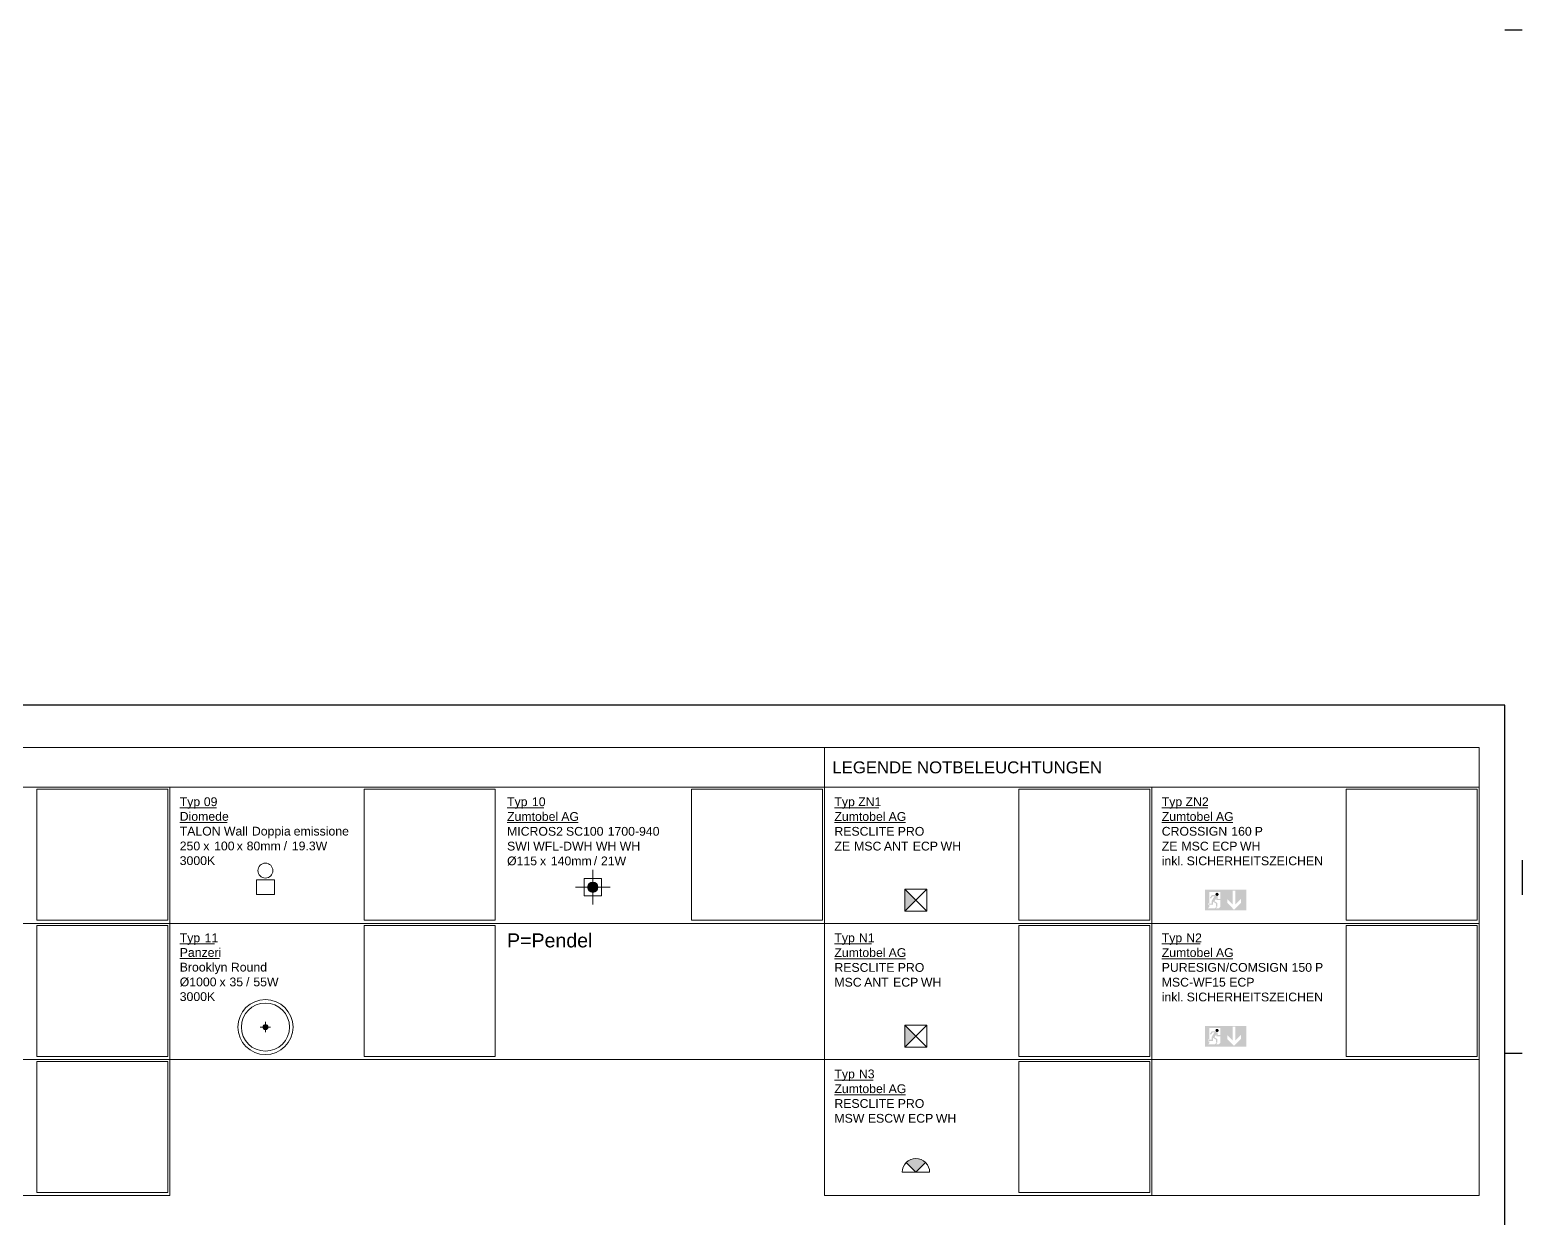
# Model space of a CAD drawing. Extents: x -1132 to 613, y -179 to 712.
# Drawn here: x 179.5 to 612.6, y 366.6 to 711.5 of the extents above; entities that cross this region are included whole.
import ezdxf

# ---------------------------------------------------------------- set-up
doc = ezdxf.new("R2010")
doc.units = 0
doc.layers.get('0').update_dxf_attribs({"lineweight": 13})
for name, color, linetype, lineweight, true_color in [('EL01_WAN_I0_Eclairage_de_securité', 7, 'Continuous', 13, 0x009900), ('EL01_WAN_Leuchten', 7, 'Continuous', 13, 0x0080ff), ('EL01_WAN_Notbeleuchtungen', 7, 'Continuous', 13, 0x009900)]:
    doc.layers.add(name, color=color, linetype=linetype, lineweight=lineweight, true_color=true_color)
for name, color, linetype, lineweight in [('EL01_WAN_I0_Legende', 7, 'Continuous', 13), ('EL01_WAN_Rahmen', 7, 'Continuous', 13), ('EL01_WAN_Text', 7, 'Continuous', 13)]:
    doc.layers.add(name, color=color, linetype=linetype, lineweight=lineweight)
doc.styles.get("Standard").update_dxf_attribs({"font": 'arial.ttf'})
picture_1 = doc.add_image_def('image11.jpg', size_in_pixel=(1000, 750))
picture_2 = doc.add_image_def('image12.jpg', size_in_pixel=(512, 512))
picture_3 = doc.add_image_def('image19.jpg', size_in_pixel=(208, 208))
picture_4 = doc.add_image_def('image22.jpg', size_in_pixel=(225, 225))
picture_5 = doc.add_image_def('image24.jpg', size_in_pixel=(512, 512))
picture_6 = doc.add_image_def('image25.jpg', size_in_pixel=(450, 450))
picture_7 = doc.add_image_def('image26.jpg', size_in_pixel=(208, 208))
picture_8 = doc.add_image_def('image27.jpg', size_in_pixel=(204, 192))
picture_9 = doc.add_image_def('image28.jpg', size_in_pixel=(1200, 900))

# ---------------------------------------------------------------- blocks, each defined once
blk = doc.blocks.new('Blockreferenz-A0UJ3599XE', base_point=(-539.92, 373.19))
at = {"layer": 'EL01_WAN_I0_Eclairage_de_securité', "linetype": 'ByBlock', "lineweight": -2, "ltscale": 0.13}
for points in [[(520.58, 455.96), (526.58, 455.96), (526.58, 461.96), (520.58, 461.96), (520.58, 458.96), (521.78, 458.96), (521.78, 461.33), (524.94, 461.33), (524.94, 459.32), (524.18, 459.32), (524.18, 460.1), (523.85, 460.1), (523.77, 460.13), (523.67, 460.2), (523.6, 460.28), (523.54, 460.4), (522.51, 460.4), (521.96, 459.6), (522.27, 459.39), (522.72, 460.05), (523.29, 460.05), (522.52, 458.8), (522.52, 457.96), (521.49, 457.96), (521.49, 457.6), (522.86, 457.6), (522.86, 458.49), (523.74, 457.95), (523.74, 457.04), (524.07, 457.04), (524.07, 458.16), (523.28, 458.64), (523.8, 459.47), (523.8, 458.94), (524.94, 458.94), (524.94, 456.94), (524.6, 456.6), (523.74, 456.6), (524.07, 456.94), (523.74, 456.94), (523.41, 456.6), (521.44, 456.6), (521.78, 456.94), (521.78, 457.5), (521.38, 457.5), (521.38, 458.06), (521.78, 458.06), (521.78, 458.96), (520.58, 458.96)], [(524.03, 461.08), (523.91, 461.06), (523.8, 461.02), (523.71, 460.94), (523.63, 460.85), (523.59, 460.74), (523.57, 460.62), (523.59, 460.5), (523.63, 460.39), (523.71, 460.3), (523.8, 460.23), (523.91, 460.18), (524.03, 460.17), (524.15, 460.18), (524.26, 460.23), (524.35, 460.3), (524.42, 460.39), (524.47, 460.5), (524.49, 460.62), (524.47, 460.74), (524.42, 460.85), (524.35, 460.94), (524.26, 461.02), (524.15, 461.06)], [(526.58, 458.96), (526.58, 455.96), (532.58, 455.96), (532.58, 461.96), (526.58, 461.96), (526.58, 458.96), (526.98, 458.96), (526.98, 459.29), (528.56, 457.7), (528.56, 461.74), (529.36, 461.74), (529.36, 457.7), (530.94, 459.29), (530.94, 458.16), (528.96, 456.17), (526.98, 458.16), (526.98, 458.96)], [(520.58, 416.46), (526.58, 416.46), (526.58, 422.46), (520.58, 422.46), (520.58, 419.46), (521.78, 419.46), (521.78, 421.82), (524.94, 421.82), (524.94, 419.82), (524.18, 419.82), (524.18, 420.6), (523.85, 420.6), (523.77, 420.63), (523.67, 420.7), (523.6, 420.78), (523.54, 420.9), (522.51, 420.9), (521.96, 420.1), (522.27, 419.89), (522.72, 420.55), (523.29, 420.55), (522.52, 419.29), (522.52, 418.45), (521.49, 418.45), (521.49, 418.1), (522.86, 418.1), (522.86, 418.99), (523.74, 418.45), (523.74, 417.54), (524.07, 417.54), (524.07, 418.66), (523.28, 419.14), (523.8, 419.97), (523.8, 419.44), (524.94, 419.44), (524.94, 417.44), (524.6, 417.1), (523.74, 417.1), (524.07, 417.44), (523.74, 417.44), (523.41, 417.1), (521.44, 417.1), (521.78, 417.44), (521.78, 417.99), (521.38, 417.99), (521.38, 418.56), (521.78, 418.56), (521.78, 419.46), (520.58, 419.46)], [(524.03, 421.58), (523.91, 421.56), (523.8, 421.52), (523.71, 421.44), (523.63, 421.35), (523.59, 421.24), (523.57, 421.12), (523.59, 421), (523.63, 420.89), (523.71, 420.8), (523.8, 420.73), (523.91, 420.68), (524.03, 420.66), (524.15, 420.68), (524.26, 420.73), (524.35, 420.8), (524.42, 420.89), (524.47, 421), (524.49, 421.12), (524.47, 421.24), (524.42, 421.35), (524.35, 421.44), (524.26, 421.52), (524.15, 421.56)], [(526.58, 419.46), (526.58, 416.46), (532.58, 416.46), (532.58, 422.46), (526.58, 422.46), (526.58, 419.46), (526.98, 419.46), (526.98, 419.79), (528.56, 418.2), (528.56, 422.24), (529.36, 422.24), (529.36, 418.2), (530.94, 419.79), (530.94, 418.65), (528.96, 416.67), (526.98, 418.65), (526.98, 419.46)]]:
    blk.add_hatch(color=256, dxfattribs=at).paths.add_polyline_path(points)
at = {"layer": 'EL01_WAN_I0_Eclairage_de_securité', "lineweight": -2}
blk.add_hatch(color=256, dxfattribs=at).paths.add_polyline_path([(436.63, 379.95), (433.8, 382.78), (434.63, 383.42), (435.6, 383.82), (436.63, 383.96), (437.67, 383.82), (438.63, 383.42), (439.46, 382.78)])
at = {"layer": 'EL01_WAN_Leuchten', "linetype": 'ByBlock', "lineweight": -2, "ltscale": 0.13}
for points in [[(342.84, 464.2), (343.23, 464.15), (343.6, 464), (343.92, 463.77), (344.16, 463.45), (344.31, 463.09), (344.36, 462.7), (344.31, 462.3), (344.16, 461.94), (343.92, 461.63), (343.6, 461.39), (343.23, 461.24), (342.84, 461.2), (342.46, 461.25), (342.1, 461.4), (341.79, 461.64), (341.56, 461.95), (341.41, 462.31), (341.36, 462.7), (341.41, 463.08), (341.56, 463.44), (341.79, 463.75), (342.1, 463.99), (342.46, 464.14)], [(247.85, 422.85), (248.05, 422.82), (248.23, 422.75), (248.39, 422.63), (248.51, 422.48), (248.59, 422.29), (248.61, 422.1), (248.59, 421.9), (248.51, 421.72), (248.39, 421.56), (248.23, 421.44), (248.05, 421.37), (247.85, 421.35), (247.66, 421.37), (247.48, 421.45), (247.33, 421.57), (247.21, 421.73), (247.14, 421.9), (247.11, 422.1), (247.14, 422.29), (247.21, 422.47), (247.33, 422.62), (247.48, 422.74), (247.66, 422.82)]]:
    blk.add_hatch(color=256, dxfattribs=at).paths.add_polyline_path(points)
at = {"layer": 'EL01_WAN_I0_Eclairage_de_securité', "lineweight": -2}
for p, q in [((433.8, 382.78), (436.63, 379.95)), ((436.63, 379.95), (439.46, 382.78)), ((432.63, 379.95), (440.63, 379.95))]:
    blk.add_line(p, q, dxfattribs=at)
for major_axis, end_param in [((-2.83, 2.83), 0.785398), ((2.83, 2.83), 1.570796), ((4, 0), 0.785398)]:
    blk.add_ellipse((436.63, 379.95), major_axis=major_axis, ratio=1, start_param=0, end_param=end_param, dxfattribs=at)
at = {"layer": 'EL01_WAN_Leuchten', "lineweight": -2}
for p, q in [((250.49, 464.82), (245.24, 464.82)), ((245.24, 464.82), (245.24, 460.57)), ((250.49, 460.57), (250.49, 464.82)), ((245.24, 460.57), (250.49, 460.57))]:
    blk.add_line(p, q, dxfattribs=at)
at = {"layer": 'EL01_WAN_Leuchten', "linetype": 'ByBlock', "lineweight": -2, "ltscale": 0.13}
for p, q in [((340.36, 460.2), (340.36, 465.2)), ((340.36, 465.2), (345.36, 465.2)), ((342.86, 457.7), (342.86, 467.7)), ((345.36, 465.2), (345.36, 460.2)), ((347.86, 462.7), (337.86, 462.7)), ((345.36, 460.2), (340.36, 460.2)), ((246.37, 422.1), (249.35, 422.1)), ((247.86, 423.59), (247.86, 420.61))]:
    blk.add_line(p, q, dxfattribs=at)
at = {"layer": 'EL01_WAN_Leuchten', "lineweight": -2}
blk.add_circle((247.86, 467.52), 2.16, dxfattribs=at)
at = {"layer": 'EL01_WAN_Leuchten', "linetype": 'ByBlock', "lineweight": -2, "ltscale": 0.13}
for centre, radius in [((342.86, 462.7), 1.5), ((247.86, 422.1), 8), ((247.86, 422.1), 6.98), ((247.86, 422.1), 0.75)]:
    blk.add_circle(centre, radius, dxfattribs=at)
at = {"layer": 'EL01_WAN_Notbeleuchtungen', "lineweight": -2}
for p, q in [((439.83, 455.76), (433.43, 462.16)), ((439.83, 462.16), (433.43, 455.76)), ((433.43, 455.76), (433.43, 462.16)), ((433.43, 462.16), (439.83, 462.16)), ((439.83, 462.16), (439.83, 455.76)), ((439.83, 455.76), (433.43, 455.76)), ((439.84, 416.26), (433.44, 422.66)), ((439.84, 422.66), (433.44, 416.26)), ((433.44, 416.26), (433.44, 422.66)), ((433.44, 422.66), (439.84, 422.66)), ((439.84, 422.66), (439.84, 416.26)), ((439.84, 416.26), (433.44, 416.26))]:
    blk.add_line(p, q, dxfattribs=at)
for points in [[(433.43, 462.16), (436.63, 458.96), (433.43, 455.76)], [(433.44, 422.66), (436.64, 419.46), (433.44, 416.26)]]:
    blk.add_solid(points, dxfattribs=at)
at = {"layer": 'EL01_WAN_Rahmen', "color": 0, "linetype": 'ByBlock', "lineweight": -2, "ltscale": 0.13}
for p, q in [((30.08, 503.28), (410.08, 503.28)), ((410.08, 491.69), (410.08, 503.28)), ((410.08, 503.28), (600.08, 503.28)), ((410.08, 503.28), (410.08, 491.69)), ((600.08, 503.28), (600.08, 491.69)), ((30.08, 491.69), (220.08, 491.69)), ((220.08, 452.19), (220.08, 491.69)), ((220.08, 491.69), (410.08, 491.69)), ((410.08, 491.69), (220.08, 491.69)), ((220.08, 491.69), (220.08, 452.19)), ((410.08, 452.19), (410.08, 491.69)), ((410.08, 491.69), (600.08, 491.69)), ((410.08, 491.69), (410.08, 452.19)), ((505.08, 491.69), (505.08, 373.19)), ((600.08, 491.69), (600.08, 452.19)), ((30.08, 452.19), (220.08, 452.19)), ((220.08, 452.19), (30.08, 452.19)), ((410.08, 452.19), (220.08, 452.19)), ((220.08, 452.19), (220.08, 412.69)), ((220.08, 412.69), (220.08, 452.19)), ((220.08, 452.19), (410.08, 452.19)), ((600.08, 452.19), (410.08, 452.19)), ((410.08, 412.69), (410.08, 452.19)), ((410.08, 452.19), (600.08, 452.19)), ((410.08, 452.19), (410.08, 412.69)), ((600.08, 452.19), (600.08, 412.69)), ((220.08, 412.69), (30.08, 412.69)), ((30.08, 412.69), (220.08, 412.69)), ((220.08, 412.69), (220.08, 373.19)), ((410.08, 412.69), (220.08, 412.69)), ((410.08, 373.19), (410.08, 412.69)), ((410.08, 412.69), (600.08, 412.69)), ((600.08, 412.69), (410.08, 412.69)), ((600.08, 412.69), (600.08, 373.19)), ((220.08, 373.19), (30.08, 373.19)), ((600.08, 373.19), (410.08, 373.19))]:
    blk.add_line(p, q, dxfattribs=at)
at = {"layer": 'EL01_WAN_Text', "color": 7, "linetype": 'ByBlock', "lineweight": -2, "ltscale": 0.13, "true_color": 0xffffff}
for p, q in [((222.98, 485.73), (228.69, 485.73)), ((228.69, 485.73), (229.97, 485.73)), ((229.97, 485.73), (233.61, 485.73)), ((317.98, 485.72), (323.69, 485.72)), ((323.69, 485.72), (325.2, 485.72)), ((325.2, 485.72), (328.61, 485.72)), ((412.98, 485.72), (418.69, 485.72)), ((418.69, 485.72), (419.89, 485.72)), ((419.89, 485.72), (425.89, 485.72)), ((507.98, 485.73), (513.69, 485.73)), ((513.69, 485.73), (514.89, 485.73)), ((514.89, 485.73), (521.35, 485.73)), ((222.98, 481.47), (236.8, 481.47)), ((317.98, 481.43), (332.49, 481.43)), ((332.49, 481.43), (333.72, 481.43)), ((333.72, 481.43), (338.65, 481.43)), ((412.98, 481.43), (427.49, 481.43)), ((427.49, 481.43), (428.72, 481.43)), ((428.72, 481.43), (433.65, 481.43)), ((507.98, 481.43), (522.49, 481.43)), ((522.49, 481.43), (523.72, 481.43)), ((523.72, 481.43), (528.65, 481.43)), ((222.98, 446.22), (228.69, 446.22)), ((228.69, 446.22), (230.2, 446.22)), ((230.2, 446.22), (233.12, 446.22)), ((412.98, 446.22), (418.69, 446.22)), ((418.69, 446.22), (420.09, 446.22)), ((420.09, 446.22), (423.71, 446.22)), ((507.98, 446.23), (513.69, 446.23)), ((513.69, 446.23), (515.09, 446.23)), ((515.09, 446.23), (519.18, 446.23)), ((222.98, 441.97), (234.52, 441.97)), ((412.98, 441.93), (427.49, 441.93)), ((427.49, 441.93), (428.72, 441.93)), ((428.72, 441.93), (433.65, 441.93)), ((507.98, 441.93), (522.49, 441.93)), ((522.49, 441.93), (523.72, 441.93)), ((523.72, 441.93), (528.65, 441.93)), ((412.98, 406.72), (418.69, 406.72)), ((418.69, 406.72), (420.09, 406.72)), ((420.09, 406.72), (424.2, 406.72)), ((412.98, 402.43), (427.49, 402.43)), ((427.49, 402.43), (428.72, 402.43)), ((428.72, 402.43), (433.65, 402.43))]:
    blk.add_line(p, q, dxfattribs=at)
at = {"layer": 'EL01_WAN_Text', "color": 0, "linetype": 'ByBlock', "lineweight": -2, "ltscale": 0.13, "insert": (412.4, 499.22), "char_height": 3.4761, "attachment_point": 1}
blk.add_mtext('{\\fArial;LEGENDE NOTBELEUCHTUNGEN}', dxfattribs=at)
at = {"layer": 'EL01_WAN_Text', "color": 7, "linetype": 'ByBlock', "lineweight": -2, "ltscale": 0.13, "true_color": 0xffffff, "char_height": 2.5491, "attachment_point": 1}
for s, insert in [('{\\fArial;Typ}', (222.98, 488.79)), ('{\\fArial;09}', (229.97, 488.79)), ('{\\fArial;Typ}', (317.98, 488.78)), ('{\\fArial;10}', (325.2, 488.78)), ('{\\fArial;Typ}', (412.98, 488.78)), ('{\\fArial;ZN1}', (419.89, 488.78)), ('{\\fArial;Typ}', (507.98, 488.79)), ('{\\fArial;ZN2}', (514.89, 488.79)), ('{\\fArial;Diomede}', (222.98, 484.53)), ('{\\fArial;Zumtobel}', (317.98, 484.49)), ('{\\fArial;AG}', (333.72, 484.49)), ('{\\fArial;Zumtobel}', (412.98, 484.49)), ('{\\fArial;AG}', (428.72, 484.49)), ('{\\fArial;Zumtobel}', (507.98, 484.49)), ('{\\fArial;AG}', (523.72, 484.49)), ('{\\fArial;TALON}', (222.98, 480.24)), ('{\\fArial;Wall}', (235.8, 480.24)), ('{\\fArial;Doppia}', (243.93, 480.24)), ('{\\fArial;emissione}', (256.06, 480.24)), ('{\\fArial;MICROS2}', (317.98, 480.19)), ('{\\fArial;SC100}', (335.08, 480.19)), ('{\\fArial;1700-940}', (347.18, 480.19)), ('{\\fArial;RESCLITE}', (412.98, 480.19)), ('{\\fArial;PRO}', (431.37, 480.19)), ('{\\fArial;CROSSIGN}', (507.98, 480.2)), ('{\\fArial;160}', (528.16, 480.2)), ('{\\fArial;P}', (534.97, 480.2)), ('{\\fArial;250}', (222.98, 475.94)), ('{\\fArial;x}', (229.83, 475.94)), ('{\\fArial;100}', (232.96, 475.94)), ('{\\fArial;x}', (239.52, 475.94)), ('{\\fArial;80mm}', (242.41, 475.94)), ('{\\fArial;/}', (253.14, 475.94)), ('{\\fArial;19.3W}', (255.51, 475.94)), ('{\\fArial;SWI}', (317.98, 475.9)), ('{\\fArial;WFL-DWH}', (325.57, 475.9)), ('{\\fArial;WH}', (343.76, 475.9)), ('{\\fArial;WH}', (350.68, 475.9)), ('{\\fArial;ZE}', (412.98, 475.9)), ('{\\fArial;MSC}', (418.7, 475.9)), ('{\\fArial;ANT}', (427.34, 475.9)), ('{\\fArial;ECP}', (435.73, 475.9)), ('{\\fArial;WH}', (443.8, 475.9)), ('{\\fArial;ZE}', (507.98, 475.9)), ('{\\fArial;MSC}', (513.7, 475.9)), ('{\\fArial;ECP}', (522.63, 475.9)), ('{\\fArial;WH}', (530.69, 475.9)), ('{\\fArial;3000K}', (222.98, 471.68)), ('{\\fArial;Ø115}', (317.98, 471.6)), ('{\\fArial;x}', (327.55, 471.6)), ('{\\fArial;140mm}', (330.68, 471.6)), ('{\\fArial;/}', (343.15, 471.6)), ('{\\fArial;21W}', (345.23, 471.6)), ('{\\fArial;inkl.}', (507.98, 471.61)), ('{\\fArial;SICHERHEITSZEICHEN}', (515.22, 471.61)), ('{\\fArial;Typ}', (222.98, 449.28)), ('{\\fArial;11}', (230.2, 449.28)), ('{\\fArial;Typ}', (412.98, 449.28)), ('{\\fArial;N1}', (420.09, 449.28)), ('{\\fArial;Typ}', (507.98, 449.28)), ('{\\fArial;N2}', (515.09, 449.28)), ('{\\fArial;Panzeri}', (222.98, 445.03)), ('{\\fArial;Zumtobel}', (412.98, 444.99)), ('{\\fArial;AG}', (428.72, 444.99)), ('{\\fArial;Zumtobel}', (507.98, 444.99)), ('{\\fArial;AG}', (523.72, 444.99)), ('{\\fArial;Brooklyn}', (222.98, 440.77)), ('{\\fArial;Round}', (237.83, 440.77)), ('{\\fArial;RESCLITE}', (412.98, 440.69)), ('{\\fArial;PRO}', (431.37, 440.69)), ('{\\fArial;PURESIGN/COMSIGN}', (507.98, 440.7)), ('{\\fArial;150}', (545.66, 440.7)), ('{\\fArial;P}', (552.47, 440.7)), ('{\\fArial;Ø1000}', (222.98, 436.48)), ('{\\fArial;x}', (234.53, 436.48)), ('{\\fArial;35}', (237.42, 436.48)), ('{\\fArial;/}', (242.22, 436.48)), ('{\\fArial;55W}', (244.35, 436.48)), ('{\\fArial;MSC}', (412.98, 436.4)), ('{\\fArial;ANT}', (421.61, 436.4)), ('{\\fArial;ECP}', (430.01, 436.4)), ('{\\fArial;WH}', (438.08, 436.4)), ('{\\fArial;MSC-WF15}', (507.98, 436.4)), ('{\\fArial;ECP}', (527.58, 436.4)), ('{\\fArial;3000K}', (222.98, 432.22)), ('{\\fArial;inkl.}', (507.98, 432.11)), ('{\\fArial;SICHERHEITSZEICHEN}', (515.22, 432.11)), ('{\\fArial;Typ}', (412.98, 409.78)), ('{\\fArial;N3}', (420.09, 409.78)), ('{\\fArial;Zumtobel}', (412.98, 405.49)), ('{\\fArial;AG}', (428.72, 405.49)), ('{\\fArial;RESCLITE}', (412.98, 401.2)), ('{\\fArial;PRO}', (431.37, 401.2)), ('{\\fArial;MSW}', (412.98, 396.9)), ('{\\fArial;ESCW}', (422.69, 396.9)), ('{\\fArial;ECP}', (434.36, 396.9)), ('{\\fArial;WH}', (442.42, 396.9))]:
    blk.add_mtext(s, dxfattribs=dict(at, insert=insert))
at = {"layer": 'EL01_WAN_Text', "color": 1, "linetype": 'ByBlock', "lineweight": -2, "ltscale": 0.13, "true_color": 0xff0000, "insert": (317.98, 449.29), "char_height": 4.0633, "attachment_point": 1}
blk.add_mtext('{\\fArial;P=Pendel}', dxfattribs=at)
at = {"color": 0, "linetype": 'ByBlock', "lineweight": -2, "ltscale": 0.13}
image = blk.add_image(picture_6, insert=(181.51, 453.11), size_in_units=(38, 38), dxfattribs=at)
image.dxf.flags = 7
image = blk.add_image(picture_8, insert=(276.51, 453.11), size_in_units=(38, 38), dxfattribs=at)
image.dxf.flags = 7
image = blk.add_image(picture_5, insert=(371.51, 453.11), size_in_units=(38, 38), dxfattribs=at)
image.dxf.flags = 7
image = blk.add_image(picture_1, insert=(466.51, 453.11), size_in_units=(38, 38), dxfattribs=at)
image.dxf.flags = 7
image = blk.add_image(picture_2, insert=(561.51, 453.11), size_in_units=(38, 38), dxfattribs=at)
image.dxf.flags = 7
image = blk.add_image(picture_7, insert=(181.51, 413.6), size_in_units=(38, 38), dxfattribs=at)
image.dxf.flags = 7
image = blk.add_image(picture_9, insert=(276.51, 413.6), size_in_units=(38, 38), dxfattribs=at)
image.dxf.flags = 7
image = blk.add_image(picture_1, insert=(466.51, 413.6), size_in_units=(38, 38), dxfattribs=at)
image.dxf.flags = 7
image = blk.add_image(picture_3, insert=(561.51, 413.6), size_in_units=(38, 38), dxfattribs=at)
image.dxf.flags = 7
image = blk.add_image(picture_4, insert=(181.51, 374.1), size_in_units=(38, 38), dxfattribs=at)
image.dxf.flags = 7
image = blk.add_image(picture_1, insert=(466.51, 374.1), size_in_units=(38, 38), dxfattribs=at)
image.dxf.flags = 7

msp = doc.modelspace()

# ---------------------------------------------------------------- linework, layer by layer
at = {"color": 0, "linetype": 'ByBlock', "lineweight": -2, "ltscale": 0.13}
for p, q in [((607.58, 711.53), (612.58, 711.53)), ((607.58, 515.53), (-1132.42, 515.53)), ((607.58, -174.47), (607.58, 515.53)), ((612.58, 470.53), (612.58, 460.53)), ((607.58, 414.53), (612.58, 414.53))]:
    msp.add_line(p, q, dxfattribs=at)

# ---------------------------------------------------------------- block references
at = {"layer": 'EL01_WAN_I0_Legende', "ltscale": 0.13}
msp.add_blockref('Blockreferenz-A0UJ3599XE', (-539.92, 373.19), dxfattribs=at)

doc.saveas('drawing.dxf')
